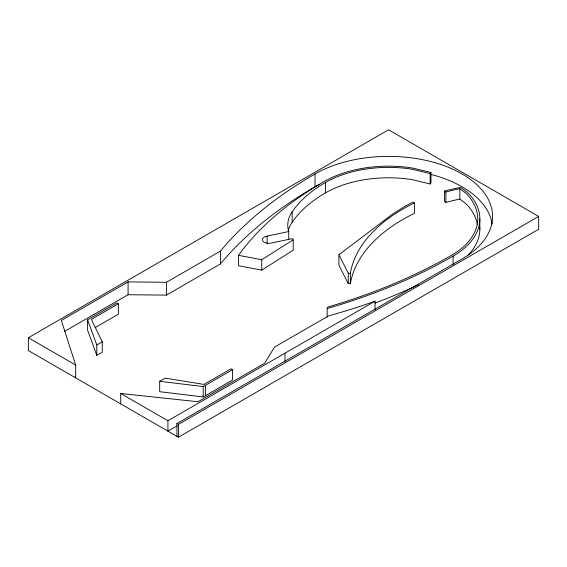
<?xml version="1.0" encoding="UTF-8"?>
<svg xmlns="http://www.w3.org/2000/svg" width="567" height="567" viewBox="0 0 567 567"><rect width="100%" height="100%" fill="white"/><g stroke="black" fill="none" stroke-linecap="round" stroke-linejoin="round"><path stroke-width="0.85" d="M327.18 317.187L327.18 308.519L327.868 307.03L330.27 306.336A485.55 280.332 0 0 0 451.601 255.249A89.147 51.469 0 0 0 465.769 193.12L459.844 188.669A176.011 101.613 0 0 0 447.831 191.497L445.875 192.029L444.542 191.065L444.542 201.462L445.875 202.426L447.831 201.895A176.011 101.613 0 0 1 459.844 199.067L465.769 203.518A89.147 51.469 0 0 1 477.279 224.22M430.155 173.573L430.963 172.446L412.188 167.96A91.273 52.696 0 0 0 324.026 181.596A396.347 228.827 0 0 0 241.103 251.762L238.516 255.348L238.516 265.746L261.741 270.133L293.217 250.231L293.217 239.834L292.31 238.622L270.438 243.222A6.365 3.678 0 0 1 262.641 240.621A6.365 3.678 0 0 1 267.142 236.113L288.745 231.534A62.817 36.267 0 0 1 292.154 211.817A149.674 86.418 0 0 1 325.522 182.461A89.147 51.469 0 0 1 411.635 169.143L430.155 173.573L430.155 183.97L411.635 179.541A89.147 51.469 0 0 0 325.522 192.858A149.674 86.418 0 0 0 292.154 222.214A62.817 36.267 0 0 0 288.234 231.102M430.155 183.97L430.963 182.843L430.963 172.446M338.917 254.739L392.258 214.333L404.236 206.742L412.911 202.072L414.413 202.936L414.413 213.341A182.609 105.427 0 0 0 350.356 283.741L348.244 283.613L338.917 265.136L338.917 254.739L348.244 273.209L348.244 283.613M238.516 255.348L261.741 259.736L293.217 239.834M28.35 337.748L388.565 129.779L538.65 216.431L538.65 229.252L178.435 437.221L28.35 350.569L28.35 337.748L75.68 365.07L75.68 377.891L75.142 376.212M176.939 436.356L176.939 423.528L462.105 258.892A104.009 60.045 0 0 0 462.105 173.97A104.009 60.045 0 0 0 315.018 173.97A485.55 280.332 0 0 0 220.435 251.11L166.407 282.302L128.078 281.898L61.342 320.426L75.68 365.07M64.411 331.482L128.078 294.727L166.407 295.123L220.435 263.931A485.55 280.332 0 0 1 315.018 186.798A104.009 60.045 0 0 1 319.398 184.41M118.375 303.792L91.358 319.391L102.287 341.802L102.287 352.199L96.794 355.367L87.609 330.221L87.609 319.823L116.873 302.927L118.375 303.792L118.375 314.189L95.114 327.62M96.794 355.367L96.794 344.97L102.287 341.802M159.688 381.286L165.181 378.118L203.978 384.412L230.996 368.812L232.498 369.677L232.498 380.074L203.227 396.971L159.688 391.684L159.688 381.286L203.227 386.574L232.498 369.677M120.707 403.888L120.707 393.491L167.931 420.757L375.049 301.183L375.049 309.844M176.939 423.528L178.435 424.399L538.65 216.431M177.11 425.86L167.931 431.154L167.931 420.757M375.049 301.183L364.794 304.777A485.55 280.332 0 0 1 328.499 315.925L274.471 347.117L264.711 363.206L197.975 401.741L120.707 393.491M327.18 308.519L331.773 307.208A485.55 280.332 0 0 0 453.097 256.121A91.273 52.696 0 0 0 467.605 192.511L460.758 187.358L458.682 187.79A160.468 92.648 0 0 0 446.52 190.54L444.542 191.065M348.244 273.209L350.356 273.344A182.609 105.427 0 0 1 414.413 202.936M87.609 319.823L96.794 344.97M479.831 218.855L479.831 229.252M459.844 188.669L459.844 199.067M453.097 256.121L453.097 264.782M445.875 192.029L445.875 202.426M350.356 273.344L350.356 283.741M325.522 182.461L325.522 192.858M315.018 173.97L315.018 186.798M292.154 211.817L292.154 222.214M288.745 231.534L288.745 239.331M284.974 353.184L284.974 361.852M267.142 236.113L267.142 243.916M261.741 259.736L261.741 270.133M220.435 251.11L220.435 263.931M205.481 385.276L205.481 395.674M203.227 386.574L203.227 396.971M178.435 424.399L178.435 437.221M166.407 282.302L166.407 295.123M128.078 281.898L128.078 294.727M430.877 174.402A104.009 60.045 0 0 1 492.177 224.036M479.781 227.544A91.273 52.696 0 0 1 468.257 254.944M418.311 284.74A485.55 280.332 0 0 1 374.929 303.132"/></g></svg>
